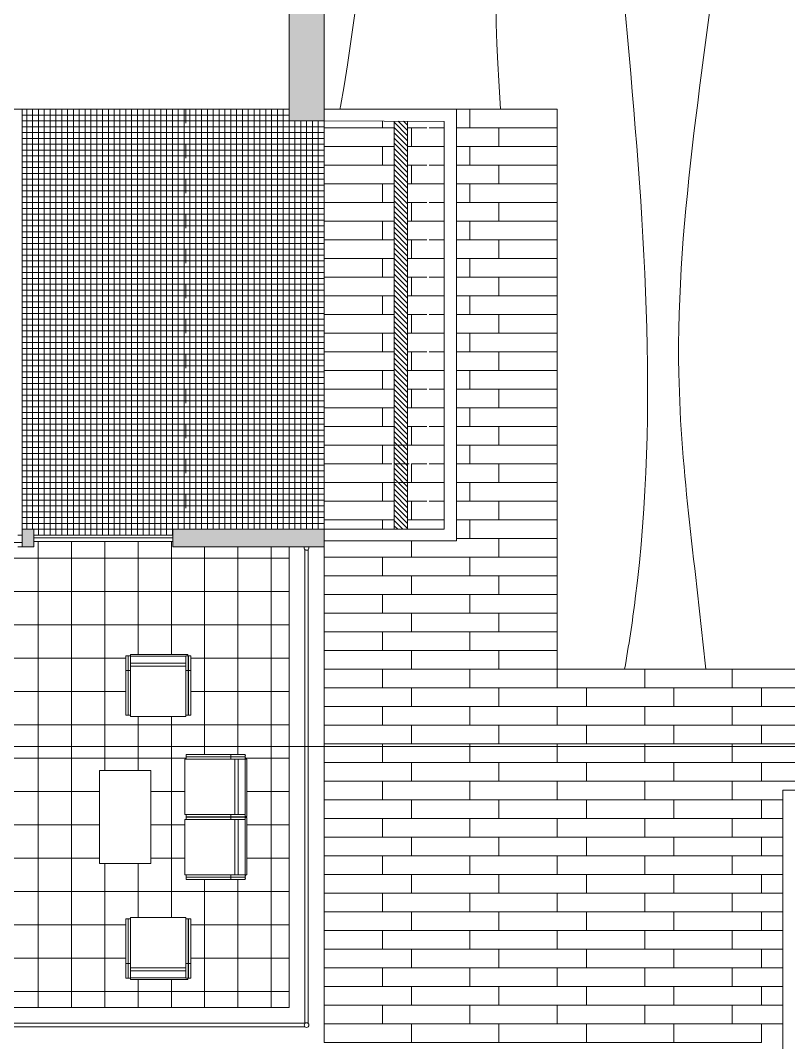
# Model space of a CAD drawing. Header units: millimetres. Extents: x 19901 to 56688, y 13732 to 29551.
# Drawn here: x 38502 to 39161, y 27425 to 28301 of the extents above; entities that cross this region are included whole.
import ezdxf

# ---------------------------------------------------------------- set-up
doc = ezdxf.new("R2010")
doc.units = ezdxf.units.MM
doc.linetypes.add('ACAD_ISO02W100', pattern=[15, 12, -3])
doc.linetypes.add('ACAD_ISO03W100', pattern=[30, 12, -18])
for name, color, linetype, lineweight in [('A-FURN', 9, 'Continuous', 13), ('curve di livello', 6, 'Continuous', 9), ('pavimentazione esterna', 51, 'Continuous', 15), ('SEZIONI_medie_small_section', 2, 'Continuous', 9), ('vetro', 140, 'Continuous', 15), ('Wall', 7, 'Continuous', 20)]:
    doc.layers.add(name, color=color, linetype=linetype, lineweight=lineweight)
pattern_1 = [(180, (55605.046, 493.5), (-2e-15, -28.575), []), (270, (55605.046, 493.5), (28.575, -4e-15), [])]

msp = doc.modelspace()

# ---------------------------------------------------------------- hatches: boundary and pattern name
at = {"layer": 'pavimentazione esterna'}
h = msp.add_hatch(dxfattribs=at)
h.set_pattern_fill('ANSI37', color=256, scale=9, angle=135)
h.set_pattern_definition(pattern_1)
h.paths.add_polyline_path([(38182.96, 27846.25), (38182.99, 27849.61), (38180.21, 27849.61), (38115.76, 27849.61), (38113.06, 27849.61), (38138.3, 27789.34), (38131.85, 27786.63), (38166.61, 27703.62), (38173.06, 27706.32), (38219.41, 27595.63), (38212.96, 27592.93), (38230.34, 27551.42), (38237.94, 27782.86), (38232.94, 27782.86), (38232.94, 27816.14), (38213.15, 27816.14, -0.704719), (38202.82, 27815.9, -1.202589), (38202.82, 27819.83, -0.704719), (38213.15, 27819.58), (38232.94, 27819.58), (38232.94, 27845.86)])
h.paths.add_polyline_path([(38427.36, 27853.11), (38427.36, 27849.61), (38431.13, 27849.61), (38431.13, 27777.24, 0.399072), (38499.83, 27849.61), (38499.83, 27853.11)])
h.paths.add_polyline_path([(38230.34, 27551.42), (38247.72, 27509.91), (38254.17, 27512.62), (38278.46, 27454.61), (38557.89, 27454.61), (38557.89, 27551.42)])
h.paths.add_polyline_path([(38237.19, 27760.01), (38230.34, 27551.42), (38557.89, 27551.42), (38557.89, 27749.47)])
h.paths.add_polyline_path([(38356.39, 27734.68, -1), (38356.39, 27574.68, -1)], flags=16)
h.paths.add_polyline_path([(38356.39, 27723.77, -1), (38356.39, 27585.58, -1)], flags=0)
h = msp.add_hatch(dxfattribs=at)
h.set_pattern_fill('ANSI37', color=256, scale=9, angle=135)
h.set_pattern_definition(pattern_1)
h.paths.add_polyline_path([(38513.6, 27854.11), (38513.6, 27849.61), (38503.6, 27849.61), (38499.83, 27849.61, -0.399072), (38431.13, 27777.24), (38427.37, 27777.24), (38426.6, 27753.79), (38557.89, 27749.47), (38732.48, 27849.61), (38632.88, 27849.61), (38632.88, 27854.11)])
h = msp.add_hatch(dxfattribs=at)
h.set_pattern_fill('ANSI37', color=256, scale=9, angle=135)
h.set_pattern_definition(pattern_1)
h.paths.add_polyline_path([(38557.89, 27551.42), (38557.89, 27454.61), (38732.48, 27454.61), (38732.48, 27551.42)])
h.paths.add_polyline_path([(38592.45, 27530.61), (38596.63, 27530.61), (38596.63, 27531.69), (38643.96, 27531.69), (38643.96, 27530.61), (38648.15, 27530.61), (38648.15, 27479.86), (38646.16, 27479.86), (38645.71, 27479.86), (38645.71, 27478.57), (38596.53, 27478.57), (38596.53, 27479.86), (38596.14, 27479.8), (38595.25, 27479.78), (38594.44, 27479.83), (38594.44, 27479.86), (38594.04, 27479.8), (38593.16, 27479.78), (38592.45, 27479.82)], flags=16)
h.paths.add_polyline_path([(38646.06, 27492.27), (38646.06, 27530.61), (38646.16, 27530.61), (38646.16, 27492.27)], flags=0)
h.paths.add_polyline_path([(38557.89, 27684.05), (38557.89, 27551.42), (38732.48, 27551.42), (38732.48, 27684.05)])
h.paths.add_polyline_path([(38570.03, 27578), (38570.03, 27657.85), (38614.02, 27657.85), (38614.02, 27578)], flags=16)
h.paths.add_polyline_path([(38643.07, 27568.45), (38643.07, 27615.78), (38644.15, 27615.78), (38644.15, 27620.07), (38643.07, 27620.07), (38643.07, 27667.4), (38644.15, 27667.4), (38644.15, 27671.59), (38694.93, 27671.59), (38694.98, 27670.88), (38694.96, 27669.99), (38694.9, 27669.6), (38694.9, 27669.49), (38694.93, 27669.49), (38694.98, 27668.78), (38694.96, 27667.9), (38694.9, 27667.5), (38696.19, 27667.5), (38696.19, 27618.33), (38694.9, 27618.33), (38694.9, 27617.98), (38694.9, 27617.63), (38696.19, 27617.63), (38696.19, 27568.45), (38694.93, 27568.45), (38694.98, 27567.64), (38694.96, 27566.75), (38694.9, 27566.36), (38694.9, 27566.25), (38694.93, 27566.25), (38694.98, 27565.54), (38694.96, 27564.66), (38694.9, 27564.26), (38644.15, 27564.26), (38644.15, 27568.45)], flags=16)
h.paths.add_polyline_path([(38682.49, 27566.36), (38682.49, 27568.35), (38686.1, 27568.35), (38686.1, 27615.88), (38682.49, 27615.88), (38682.49, 27617.87), (38644.15, 27617.87), (38644.15, 27617.98), (38682.49, 27617.98), (38682.49, 27615.88), (38694.75, 27615.88), (38694.75, 27568.35), (38694.9, 27568.35), (38694.9, 27566.36)], flags=0)
h.paths.add_polyline_path([(38557.89, 27749.47), (38557.89, 27684.05), (38732.48, 27684.05), (38732.48, 27849.61)])
h.paths.add_polyline_path([(38596.63, 27704.16), (38596.63, 27705.24), (38592.45, 27705.24), (38592.45, 27756.03), (38593.16, 27756.07), (38594.04, 27756.05), (38594.44, 27755.99), (38594.54, 27755.99), (38594.54, 27756.03), (38595.25, 27756.07), (38596.14, 27756.05), (38596.53, 27755.99), (38596.53, 27757.28), (38645.71, 27757.28), (38645.71, 27755.99), (38646.06, 27755.99), (38648.15, 27755.99), (38648.15, 27705.24), (38643.96, 27705.24), (38643.96, 27704.16)], flags=16)
h.paths.add_polyline_path([(38646.16, 27743.58), (38646.16, 27705.24), (38646.06, 27705.24), (38646.06, 27743.58)], flags=0)
at = {"layer": 'vetro'}
h = msp.add_hatch(dxfattribs=at)
h.set_pattern_fill('ANSI31', color=4, angle=90)
h.set_pattern_definition([(135, (55710.1433, 3468.081), (-2.24506403, -2.24506403), [])])
h.paths.add_polyline_path([(38834.07, 28214.3), (38822.56, 28214.35), (38822.56, 27864.6), (38834.07, 27864.6)])
at = {"layer": 'Wall'}
h = msp.add_hatch(color=9, dxfattribs=at)
h.dxf.hatch_style = 1
h.paths.add_polyline_path([(38732.48, 27849.61), (38762.48, 27849.61), (38762.48, 27856.61), (38762.48, 27864.61), (38632.88, 27864.61), (38632.88, 27849.61)])
h.paths.add_polyline_path([(38020.72, 28564.61), (38105.72, 28564.61), (38105.72, 28574.61), (37982.48, 28574.61), (37982.48, 28544.61), (38105.72, 28544.61), (38105.72, 28554.61), (38020.72, 28554.61)])
h = msp.add_hatch(color=9, dxfattribs=at)
h.dxf.hatch_style = 1
h.paths.add_polyline_path([(38762.48, 28313.08), (38732.48, 28313.08), (38732.48, 28214.61), (38762.48, 28214.61)])
h = msp.add_hatch(color=9, dxfattribs=at)
h.dxf.hatch_style = 1
h.paths.add_polyline_path([(38182.99, 27849.61), (38182.96, 27846.25), (38232.94, 27845.86), (38232.94, 27782.86), (38237.94, 27782.86), (38237.94, 27849.61)])
h.paths.add_polyline_path([(38413.6, 27864.61), (38413.6, 27849.61), (38423.6, 27849.61), (38423.6, 27864.61)])
h.paths.add_polyline_path([(38503.6, 27864.61), (38503.6, 27849.61), (38513.6, 27849.61), (38513.6, 27864.61)])

# ---------------------------------------------------------------- linework, layer by layer
at = {"layer": 'A-FURN'}
for p, q in [((38503.6, 28219.61), (38732.48, 28219.61)), ((38507.48, 28224.61), (38507.48, 27864.61)), ((38512.48, 28224.61), (38512.48, 27864.61)), ((38517.48, 28224.61), (38517.48, 27859.61)), ((38522.48, 28224.61), (38522.48, 27859.61)), ((38527.48, 28224.61), (38527.48, 27859.61)), ((38532.48, 28224.61), (38532.48, 27859.61)), ((38537.48, 28224.61), (38537.48, 27859.61)), ((38542.48, 28224.61), (38542.48, 27859.61)), ((38547.48, 28224.61), (38547.48, 27859.61)), ((38552.48, 28224.61), (38552.48, 27859.61)), ((38557.48, 28224.61), (38557.48, 27859.61)), ((38562.48, 28224.61), (38562.48, 27859.61)), ((38567.48, 28224.61), (38567.48, 27859.61)), ((38572.48, 28224.61), (38572.48, 27859.61)), ((38577.48, 28224.61), (38577.48, 27859.61)), ((38582.48, 28224.61), (38582.48, 27859.61)), ((38587.48, 28224.61), (38587.48, 27859.61)), ((38592.48, 28224.61), (38592.48, 27859.61)), ((38597.48, 28224.61), (38597.48, 27859.61)), ((38602.48, 28224.61), (38602.48, 27859.61)), ((38607.48, 28224.61), (38607.48, 27859.61)), ((38612.48, 28224.61), (38612.48, 27859.61)), ((38617.48, 28224.61), (38617.48, 27859.61)), ((38622.48, 28224.61), (38622.48, 27859.61)), ((38627.48, 28224.61), (38627.48, 27859.61)), ((38632.48, 28224.61), (38632.48, 27859.61)), ((38637.48, 28224.61), (38637.48, 27864.61)), ((38637.48, 28224.61), (38637.48, 27864.61)), ((38642.48, 27864.61), (38642.48, 28224.61)), ((38647.48, 27864.61), (38647.48, 28224.61)), ((38652.48, 27864.61), (38652.48, 28224.61)), ((38657.48, 27864.61), (38657.48, 28224.61)), ((38662.48, 27864.61), (38662.48, 28224.61)), ((38667.48, 27864.61), (38667.48, 28224.61)), ((38672.48, 27864.61), (38672.48, 28224.61)), ((38677.48, 27864.61), (38677.48, 28224.61)), ((38682.48, 27864.61), (38682.48, 28224.61)), ((38687.48, 27864.61), (38687.48, 28224.61)), ((38692.48, 27864.61), (38692.48, 28224.61)), ((38697.48, 27864.61), (38697.48, 28224.61)), ((38702.48, 27864.61), (38702.48, 28224.61)), ((38707.48, 27864.61), (38707.48, 28224.61)), ((38712.48, 27864.61), (38712.48, 28224.61)), ((38717.48, 27864.61), (38717.48, 28224.61)), ((38722.48, 27864.61), (38722.48, 28224.61)), ((38727.48, 27864.61), (38727.48, 28224.61)), ((38732.48, 27864.61), (38732.48, 28224.61)), ((38762.48, 27854.61), (38762.48, 28224.61)), ((38503.6, 28214.61), (38762.48, 28214.61)), ((38737.48, 27864.61), (38737.48, 28214.61)), ((38742.48, 27864.61), (38742.48, 28214.61)), ((38747.48, 27864.61), (38747.48, 28214.61)), ((38752.48, 27864.61), (38752.48, 28214.61)), ((38757.48, 27864.61), (38757.48, 28214.61)), ((38503.6, 28209.61), (38762.48, 28209.61)), ((38503.6, 28204.61), (38762.48, 28204.61)), ((38503.6, 28199.61), (38762.48, 28199.61)), ((38503.6, 28194.61), (38762.48, 28194.61)), ((38503.6, 28189.61), (38762.48, 28189.61)), ((38503.6, 28184.61), (38762.48, 28184.61)), ((38503.6, 28179.61), (38762.48, 28179.61)), ((38503.6, 28174.61), (38762.48, 28174.61)), ((38503.6, 28169.61), (38762.48, 28169.61)), ((38503.6, 28164.61), (38762.48, 28164.61)), ((38503.6, 28159.61), (38762.48, 28159.61)), ((38503.6, 28154.61), (38762.48, 28154.61)), ((38503.6, 28149.61), (38762.48, 28149.61)), ((38503.6, 28144.61), (38762.48, 28144.61)), ((38503.6, 28139.61), (38762.48, 28139.61)), ((38503.6, 28134.61), (38762.48, 28134.61)), ((38503.6, 28129.61), (38762.48, 28129.61)), ((38503.6, 28124.61), (38762.48, 28124.61)), ((38503.6, 28119.61), (38762.48, 28119.61)), ((38503.6, 28114.61), (38762.48, 28114.61)), ((38503.6, 28109.61), (38762.48, 28109.61)), ((38503.6, 28104.61), (38762.48, 28104.61)), ((38503.6, 28099.61), (38762.48, 28099.61)), ((38503.6, 28094.61), (38762.48, 28094.61)), ((38503.6, 28089.61), (38762.48, 28089.61)), ((38503.6, 28084.61), (38762.48, 28084.61)), ((38503.6, 28079.61), (38762.48, 28079.61)), ((38503.6, 28074.61), (38762.48, 28074.61)), ((38503.6, 28069.61), (38762.48, 28069.61)), ((38503.6, 28064.61), (38762.48, 28064.61)), ((38503.6, 28059.61), (38762.48, 28059.61)), ((38503.6, 28054.61), (38762.48, 28054.61)), ((38503.6, 28049.61), (38762.48, 28049.61)), ((38503.6, 28044.61), (38762.48, 28044.61)), ((38503.6, 28039.61), (38762.48, 28039.61)), ((38503.6, 28034.61), (38762.48, 28034.61)), ((38503.6, 28029.61), (38762.48, 28029.61)), ((38503.6, 28024.61), (38762.48, 28024.61)), ((38503.6, 28019.61), (38762.48, 28019.61)), ((38503.6, 28014.61), (38762.48, 28014.61)), ((38503.6, 28009.61), (38762.48, 28009.61)), ((38503.6, 28004.61), (38762.48, 28004.61)), ((38503.6, 27999.61), (38762.48, 27999.61)), ((38503.6, 27994.61), (38762.48, 27994.61)), ((38503.6, 27989.61), (38762.48, 27989.61)), ((38503.6, 27984.61), (38762.48, 27984.61)), ((38503.6, 27979.61), (38762.48, 27979.61)), ((38503.6, 27974.61), (38762.48, 27974.61)), ((38503.6, 27969.61), (38762.48, 27969.61)), ((38503.6, 27964.61), (38762.48, 27964.61)), ((38503.6, 27959.61), (38762.48, 27959.61)), ((38503.6, 27954.61), (38762.48, 27954.61)), ((38503.6, 27949.61), (38762.48, 27949.61)), ((38503.6, 27944.61), (38762.48, 27944.61)), ((38503.6, 27939.61), (38762.48, 27939.61)), ((38503.6, 27934.61), (38762.48, 27934.61)), ((38503.6, 27929.61), (38762.48, 27929.61)), ((38503.6, 27924.61), (38762.48, 27924.61)), ((38503.6, 27919.61), (38762.48, 27919.61)), ((38503.6, 27914.61), (38762.48, 27914.61)), ((38503.6, 27909.61), (38762.48, 27909.61)), ((38503.6, 27904.61), (38762.48, 27904.61)), ((38503.6, 27899.61), (38762.48, 27899.61)), ((38503.6, 27894.61), (38762.48, 27894.61)), ((38503.6, 27889.61), (38762.48, 27889.61)), ((38503.6, 27884.61), (38762.48, 27884.61)), ((38503.6, 27879.61), (38762.48, 27879.61)), ((38503.6, 27874.61), (38762.48, 27874.61)), ((38503.6, 27869.61), (38762.48, 27869.61)), ((38503.6, 27864.61), (38762.48, 27864.61)), ((38513.6, 27859.61), (38632.88, 27859.61))]:
    msp.add_line(p, q, dxfattribs=at)
at = {"layer": 'A-FURN', "lineweight": 20}
for p, q in [((38593.16, 27756.07), (38592.45, 27756.03)), ((38592.45, 27705.24), (38592.45, 27756.03)), ((38592.45, 27755.99), (38594.44, 27755.99)), ((38594.04, 27756.05), (38593.16, 27756.07)), ((38594.44, 27755.99), (38594.04, 27756.05)), ((38594.44, 27705.24), (38594.44, 27755.99)), ((38595.25, 27756.07), (38594.54, 27756.03)), ((38594.54, 27705.24), (38594.54, 27756.03)), ((38594.54, 27755.99), (38596.53, 27755.99)), ((38596.14, 27756.05), (38595.25, 27756.07)), ((38596.53, 27755.99), (38596.14, 27756.05)), ((38596.53, 27705.24), (38596.53, 27757.28)), ((38596.53, 27757.28), (38645.71, 27757.28)), ((38596.63, 27704.16), (38596.63, 27755.84)), ((38596.63, 27755.84), (38643.96, 27755.84)), ((38643.96, 27755.84), (38643.96, 27704.16)), ((38644.07, 27755.99), (38646.06, 27755.99)), ((38644.07, 27705.24), (38644.07, 27755.99)), ((38645.71, 27757.28), (38645.71, 27755.99)), ((38646.06, 27705.24), (38646.06, 27755.99)), ((38646.16, 27755.99), (38648.15, 27755.99)), ((38646.16, 27705.24), (38646.16, 27755.99)), ((38648.15, 27705.24), (38648.15, 27755.99)), ((38643.96, 27749.77), (38596.53, 27749.77)), ((38596.53, 27747.19), (38643.96, 27747.19)), ((38643.96, 27747.19), (38596.53, 27747.19)), ((38596.63, 27743.58), (38592.45, 27743.58)), ((38648.25, 27743.58), (38643.96, 27743.58)), ((38648.15, 27705.24), (38648.15, 27717.04)), ((38596.53, 27705.24), (38592.45, 27705.24)), ((38643.96, 27704.16), (38596.63, 27704.16)), ((38648.15, 27705.24), (38644.07, 27705.24)), ((38643.07, 27667.4), (38694.75, 27667.4)), ((38643.07, 27620.07), (38643.07, 27667.4)), ((38644.15, 27671.59), (38694.93, 27671.59)), ((38644.15, 27667.5), (38644.15, 27671.59)), ((38644.15, 27669.6), (38694.9, 27669.6)), ((38644.15, 27669.49), (38694.93, 27669.49)), ((38644.15, 27667.5), (38696.19, 27667.5)), ((38682.49, 27667.4), (38682.49, 27671.59)), ((38686.1, 27667.5), (38686.1, 27620.07)), ((38686.1, 27620.07), (38686.1, 27667.5)), ((38688.68, 27620.07), (38688.68, 27667.5)), ((38694.75, 27667.4), (38694.75, 27620.07)), ((38694.9, 27671.59), (38694.9, 27669.6)), ((38694.9, 27669.6), (38694.96, 27669.99)), ((38694.9, 27669.49), (38694.9, 27667.5)), ((38694.9, 27667.5), (38694.96, 27667.9)), ((38694.98, 27670.88), (38694.93, 27671.59)), ((38694.98, 27668.78), (38694.93, 27669.49)), ((38694.96, 27669.99), (38694.98, 27670.88)), ((38694.96, 27667.9), (38694.98, 27668.78)), ((38696.19, 27667.5), (38696.19, 27618.33)), ((38694.75, 27620.07), (38643.07, 27620.07)), ((38643.07, 27615.78), (38643.07, 27568.45)), ((38694.75, 27615.78), (38643.07, 27615.78)), ((38644.15, 27619.97), (38694.9, 27619.97)), ((38644.15, 27615.88), (38644.15, 27619.97)), ((38644.15, 27617.98), (38694.9, 27617.98)), ((38644.15, 27617.87), (38694.9, 27617.87)), ((38644.15, 27615.88), (38655.95, 27615.88)), ((38644.15, 27615.88), (38694.9, 27615.88)), ((38682.49, 27615.78), (38682.49, 27620.07)), ((38686.1, 27615.88), (38686.1, 27568.45)), ((38686.1, 27568.35), (38686.1, 27615.78)), ((38688.68, 27568.35), (38688.68, 27615.78)), ((38694.75, 27615.88), (38694.75, 27568.45)), ((38694.9, 27619.97), (38694.9, 27617.98)), ((38696.19, 27618.33), (38694.9, 27618.33)), ((38694.9, 27617.87), (38694.9, 27615.88)), ((38696.19, 27617.63), (38694.9, 27617.63)), ((38696.19, 27617.63), (38696.19, 27568.45)), ((38643.07, 27568.45), (38696.19, 27568.45)), ((38644.15, 27568.35), (38694.93, 27568.35)), ((38644.15, 27564.26), (38644.15, 27568.35)), ((38644.15, 27566.36), (38694.9, 27566.36)), ((38644.15, 27566.25), (38694.93, 27566.25)), ((38644.15, 27564.26), (38694.9, 27564.26)), ((38682.49, 27564.26), (38682.49, 27568.45)), ((38687.4, 27566.25), (38687.4, 27566.36)), ((38694.9, 27568.35), (38694.9, 27566.36)), ((38694.9, 27566.36), (38694.96, 27566.75)), ((38694.9, 27566.25), (38694.9, 27564.26)), ((38694.9, 27564.26), (38694.96, 27564.66)), ((38694.98, 27567.64), (38694.93, 27568.35)), ((38694.98, 27565.54), (38694.93, 27566.25)), ((38694.96, 27566.75), (38694.98, 27567.64)), ((38694.96, 27564.66), (38694.98, 27565.54)), ((38592.45, 27530.61), (38592.45, 27479.82)), ((38596.53, 27530.61), (38592.45, 27530.61)), ((38594.44, 27530.61), (38594.44, 27479.86)), ((38594.54, 27530.61), (38594.54, 27479.82)), ((38596.53, 27530.61), (38596.53, 27478.57)), ((38596.63, 27531.69), (38596.63, 27480.01)), ((38643.96, 27531.69), (38596.63, 27531.69)), ((38643.96, 27480.01), (38643.96, 27531.69)), ((38644.07, 27530.61), (38644.07, 27479.86)), ((38648.15, 27530.61), (38644.07, 27530.61)), ((38646.06, 27530.61), (38646.06, 27479.86)), ((38646.16, 27530.61), (38646.16, 27479.86)), ((38648.15, 27530.61), (38648.15, 27518.81)), ((38648.15, 27530.61), (38648.15, 27479.86)), ((38596.63, 27492.27), (38592.45, 27492.27)), ((38648.25, 27492.27), (38643.96, 27492.27)), ((38596.53, 27488.66), (38643.96, 27488.66)), ((38643.96, 27488.66), (38596.53, 27488.66)), ((38643.96, 27486.08), (38596.53, 27486.08)), ((38592.45, 27479.86), (38594.44, 27479.86)), ((38593.16, 27479.78), (38592.45, 27479.82)), ((38594.04, 27479.8), (38593.16, 27479.78)), ((38594.44, 27479.86), (38594.04, 27479.8)), ((38594.54, 27479.86), (38596.53, 27479.86)), ((38595.25, 27479.78), (38594.54, 27479.82)), ((38596.14, 27479.8), (38595.25, 27479.78)), ((38596.53, 27479.86), (38596.14, 27479.8)), ((38596.53, 27478.57), (38645.71, 27478.57)), ((38596.63, 27480.01), (38643.96, 27480.01)), ((38644.07, 27479.86), (38646.06, 27479.86)), ((38645.71, 27478.57), (38645.71, 27479.86)), ((38646.16, 27479.86), (38648.15, 27479.86))]:
    msp.add_line(p, q, dxfattribs=at)
msp.add_lwpolyline([(38614.02, 27657.85), (38614.02, 27578), (38570.03, 27578), (38570.03, 27657.85)], close=True, dxfattribs=at)
at = {"layer": 'curve di livello'}
for points, knots in [([(38776.18, 28224.61), (38776.32, 28225.38), (38809.84, 28416.78), (38816.48, 28613.88), (38776.59, 28801.06)], [1440.619799, 1440.619799, 1440.619799, 1440.619799, 1442.919983, 2017.077223, 2017.077223, 2017.077223, 2017.077223]), ([(38913.7, 28224.61), (38912.85, 28237.65), (38901.6, 28432.18), (38921.34, 28625.71), (38961.62, 28801.02), (38961.62, 28801.02), (38961.62, 28801.02), (38961.62, 28801.02), (38961.63, 28801.04), (38961.63, 28801.05), (38961.63, 28801.06)], [1437.518464, 1437.518464, 1437.518464, 1437.518464, 1476.268274, 2015.917714, 2015.917714, 2015.917714, 2015.918177, 2015.918177, 2015.918177, 2015.958032, 2015.958032, 2015.958032, 2015.958032]), ([(39020.26, 27744.61), (39023.74, 27764.78), (39076.94, 28112.3), (38973.9, 28470.53), (39005.99, 28800.99), (39005.99, 28800.99), (39005.99, 28800.99), (39005.99, 28800.99), (39006, 28801.01), (39006, 28801.04), (39006, 28801.06)], [952.435008, 952.435008, 952.435008, 952.435008, 1013.900228, 2009.947904, 2009.947904, 2009.947904, 2009.948687, 2009.948687, 2009.948687, 2010.018952, 2010.018952, 2010.018952, 2010.018952]), ([(39089.76, 27744.61), (39081.79, 27828.14), (39025.61, 28181.39), (39175.25, 28556.34), (39066.7, 28800.98), (39066.69, 28800.98), (39066.69, 28800.98), (39066.69, 28800.98), (39066.68, 28801.01), (39066.67, 28801.04), (39066.66, 28801.06)], [948.136507, 948.136507, 948.136507, 948.136507, 1199.951019, 2002.883229, 2002.883229, 2002.883229, 2002.885334, 2002.885334, 2002.885334, 2002.970377, 2002.970377, 2002.970377, 2002.970377])]:
    msp.add_open_spline(points, degree=3, knots=knots, dxfattribs=at)
at = {"layer": 'pavimentazione esterna'}
for p, q in [((38876.15, 28224.63), (38962.48, 28224.61)), ((38887.48, 28224.61), (38887.48, 28208.61)), ((38887.48, 28208.61), (38887.48, 28224.61)), ((38962.48, 28224.61), (38962.48, 28208.61)), ((38762.48, 28208.61), (38762.48, 28214.61)), ((38762.48, 28192.61), (38762.48, 28208.61)), ((38876.15, 28208.61), (38912.48, 28208.61)), ((38887.48, 28208.61), (38876.15, 28208.61)), ((38962.48, 28208.61), (38887.48, 28208.61)), ((38912.48, 28208.61), (38912.48, 28192.61)), ((38962.48, 28192.61), (38962.48, 28208.61)), ((38762.48, 28176.61), (38762.48, 28192.61)), ((38912.48, 28192.61), (38876.14, 28192.61)), ((38876.14, 28192.61), (38887.48, 28192.61)), ((38887.48, 28192.61), (38887.48, 28176.61)), ((38887.48, 28176.61), (38887.48, 28192.61)), ((38887.48, 28192.61), (38962.48, 28192.61)), ((38962.48, 28192.61), (38962.48, 28176.61)), ((38762.48, 28160.61), (38762.48, 28176.61)), ((38876.14, 28176.61), (38912.48, 28176.61)), ((38887.48, 28176.61), (38876.14, 28176.61)), ((38962.48, 28176.61), (38887.48, 28176.61)), ((38912.48, 28176.61), (38912.48, 28160.61)), ((38962.48, 28160.61), (38962.48, 28176.61)), ((38762.48, 28144.61), (38762.48, 28160.61)), ((38912.48, 28160.61), (38876.14, 28160.61)), ((38876.14, 28160.61), (38887.48, 28160.61)), ((38887.48, 28160.61), (38887.48, 28144.61)), ((38887.48, 28144.61), (38887.48, 28160.61)), ((38887.48, 28160.61), (38962.48, 28160.61)), ((38962.48, 28160.61), (38962.48, 28144.61)), ((38762.48, 28128.61), (38762.48, 28144.61)), ((38876.14, 28144.61), (38912.48, 28144.61)), ((38887.48, 28144.61), (38876.14, 28144.61)), ((38962.48, 28144.61), (38887.48, 28144.61)), ((38912.48, 28144.61), (38912.48, 28128.61)), ((38962.48, 28128.61), (38962.48, 28144.61)), ((38762.48, 28112.61), (38762.48, 28128.61)), ((38912.48, 28128.61), (38876.13, 28128.61)), ((38876.13, 28128.61), (38887.48, 28128.61)), ((38887.48, 28128.61), (38887.48, 28112.61)), ((38887.48, 28112.61), (38887.48, 28128.61)), ((38887.48, 28128.61), (38962.48, 28128.61)), ((38962.48, 28128.61), (38962.48, 28112.61)), ((38762.48, 28096.61), (38762.48, 28112.61)), ((38876.13, 28112.61), (38912.48, 28112.61)), ((38887.48, 28112.61), (38876.13, 28112.61)), ((38962.48, 28112.61), (38887.48, 28112.61)), ((38912.48, 28112.61), (38912.48, 28096.61)), ((38962.48, 28096.61), (38962.48, 28112.61)), ((38762.48, 28080.61), (38762.48, 28096.61)), ((38912.48, 28096.61), (38876.13, 28096.61)), ((38876.13, 28096.61), (38887.48, 28096.61)), ((38887.48, 28096.61), (38887.48, 28080.61)), ((38887.48, 28080.61), (38887.48, 28096.61)), ((38887.48, 28096.61), (38962.48, 28096.61)), ((38962.48, 28096.61), (38962.48, 28080.61)), ((38762.48, 28064.61), (38762.48, 28080.61)), ((38876.12, 28080.61), (38912.48, 28080.61)), ((38887.48, 28080.61), (38876.12, 28080.61)), ((38962.48, 28080.61), (38887.48, 28080.61)), ((38912.48, 28080.61), (38912.48, 28064.61)), ((38962.48, 28064.61), (38962.48, 28080.61)), ((38762.48, 28048.61), (38762.48, 28064.61)), ((38912.48, 28064.61), (38876.12, 28064.61)), ((38876.12, 28064.61), (38887.48, 28064.61)), ((38887.48, 28048.61), (38887.48, 28064.61)), ((38887.48, 28064.61), (38962.48, 28064.61)), ((38887.48, 28064.61), (38887.48, 28048.61)), ((38962.48, 28064.61), (38962.48, 28048.61)), ((38762.48, 28032.61), (38762.48, 28048.61)), ((38876.12, 28048.61), (38912.48, 28048.61)), ((38887.48, 28048.61), (38876.12, 28048.61)), ((38962.48, 28048.61), (38887.48, 28048.61)), ((38912.48, 28048.61), (38912.48, 28032.61)), ((38962.48, 28032.61), (38962.48, 28048.61)), ((38762.48, 28016.61), (38762.48, 28032.61)), ((38912.48, 28032.61), (38876.11, 28032.61)), ((38876.11, 28032.61), (38887.48, 28032.61)), ((38887.48, 28016.61), (38887.48, 28032.61)), ((38887.48, 28032.61), (38962.48, 28032.61)), ((38887.48, 28032.61), (38887.48, 28016.61)), ((38962.48, 28032.61), (38962.48, 28016.61)), ((38762.48, 28000.61), (38762.48, 28016.61)), ((38876.11, 28016.61), (38912.48, 28016.61)), ((38887.48, 28016.61), (38876.11, 28016.61)), ((38962.48, 28016.61), (38887.48, 28016.61)), ((38912.48, 28016.61), (38912.48, 28000.61)), ((38962.48, 28000.61), (38962.48, 28016.61)), ((38762.48, 27984.61), (38762.48, 28000.61)), ((38912.48, 28000.61), (38876.11, 28000.61)), ((38876.11, 28000.61), (38887.48, 28000.61)), ((38887.48, 28000.61), (38887.48, 27984.61)), ((38887.48, 27984.61), (38887.48, 28000.61)), ((38887.48, 28000.61), (38962.48, 28000.61)), ((38962.48, 28000.61), (38962.48, 27984.61)), ((38762.48, 27968.61), (38762.48, 27984.61)), ((38876.1, 27984.61), (38912.48, 27984.61)), ((38887.48, 27984.61), (38876.1, 27984.61)), ((38962.48, 27984.61), (38887.48, 27984.61)), ((38912.48, 27984.61), (38912.48, 27968.61)), ((38962.48, 27968.61), (38962.48, 27984.61)), ((38762.48, 27952.61), (38762.48, 27968.61)), ((38912.48, 27968.61), (38876.1, 27968.61)), ((38876.1, 27968.61), (38887.48, 27968.61)), ((38887.48, 27968.61), (38887.48, 27952.61)), ((38887.48, 27952.61), (38887.48, 27968.61)), ((38887.48, 27968.61), (38962.48, 27968.61)), ((38962.48, 27968.61), (38962.48, 27952.61)), ((38762.48, 27936.61), (38762.48, 27952.61)), ((38876.1, 27952.61), (38912.48, 27952.61)), ((38887.48, 27952.61), (38876.1, 27952.61)), ((38962.48, 27952.61), (38887.48, 27952.61)), ((38912.48, 27952.61), (38912.48, 27936.61)), ((38962.48, 27936.61), (38962.48, 27952.61)), ((38762.48, 27920.61), (38762.48, 27936.61)), ((38912.48, 27936.61), (38876.09, 27936.61)), ((38876.09, 27936.61), (38887.48, 27936.61)), ((38887.48, 27936.61), (38887.48, 27920.61)), ((38887.48, 27920.61), (38887.48, 27936.61)), ((38887.48, 27936.61), (38962.48, 27936.61)), ((38962.48, 27936.61), (38962.48, 27920.61)), ((38762.48, 27904.61), (38762.48, 27920.61)), ((38876.09, 27920.61), (38912.48, 27920.61)), ((38887.48, 27920.61), (38876.09, 27920.61)), ((38962.48, 27920.61), (38887.48, 27920.61)), ((38912.48, 27920.61), (38912.48, 27904.61)), ((38962.48, 27904.61), (38962.48, 27920.61)), ((38762.48, 27888.61), (38762.48, 27904.61)), ((38912.48, 27904.61), (38876.09, 27904.61)), ((38876.09, 27904.61), (38887.48, 27904.61)), ((38887.48, 27904.61), (38962.48, 27904.61)), ((38887.48, 27904.61), (38887.48, 27888.61)), ((38887.48, 27888.61), (38887.48, 27904.61)), ((38962.48, 27904.61), (38962.48, 27888.61)), ((38762.48, 27872.61), (38762.48, 27888.61)), ((38876.08, 27888.61), (38912.48, 27888.61)), ((38887.48, 27888.61), (38876.08, 27888.61)), ((38962.48, 27888.61), (38887.48, 27888.61)), ((38912.48, 27888.61), (38912.48, 27872.61)), ((38962.48, 27872.61), (38962.48, 27888.61)), ((38762.48, 27856.61), (38762.48, 27872.61)), ((38912.48, 27872.61), (38876.08, 27872.61)), ((38876.08, 27872.61), (38887.48, 27872.61)), ((38887.48, 27872.61), (38887.48, 27856.61)), ((38887.48, 27856.61), (38887.48, 27872.61)), ((38887.48, 27872.61), (38962.48, 27872.61)), ((38962.48, 27872.61), (38962.48, 27856.61)), ((38762.48, 27840.61), (38762.48, 27856.61)), ((38837.48, 27854.6), (38837.48, 27840.61)), ((38837.48, 27840.61), (38837.48, 27854.6)), ((38876.08, 27856.61), (38912.48, 27856.61)), ((38887.48, 27856.61), (38876.08, 27856.61)), ((38962.48, 27856.61), (38887.48, 27856.61)), ((38912.48, 27856.61), (38912.48, 27840.61)), ((38962.48, 27840.61), (38962.48, 27856.61)), ((38837.48, 27840.61), (38762.48, 27840.61)), ((38762.48, 27824.61), (38762.48, 27840.61)), ((38812.48, 27824.61), (38812.48, 27840.61)), ((38812.48, 27840.61), (38887.48, 27840.61)), ((38912.48, 27840.61), (38837.48, 27840.61)), ((38887.48, 27840.61), (38887.48, 27824.61)), ((38887.48, 27824.61), (38887.48, 27840.61)), ((38887.48, 27840.61), (38962.48, 27840.61)), ((38962.48, 27840.61), (38962.48, 27824.61)), ((38762.48, 27808.61), (38762.48, 27824.61)), ((38762.48, 27824.61), (38837.48, 27824.61)), ((38887.48, 27824.61), (38812.48, 27824.61)), ((38837.48, 27824.61), (38837.48, 27808.61)), ((38837.48, 27808.61), (38837.48, 27824.61)), ((38837.48, 27824.61), (38912.48, 27824.61)), ((38962.48, 27824.61), (38887.48, 27824.61)), ((38912.48, 27824.61), (38912.48, 27808.61)), ((38962.48, 27808.61), (38962.48, 27824.61)), ((38837.48, 27808.61), (38762.48, 27808.61)), ((38762.48, 27792.61), (38762.48, 27808.61)), ((38812.48, 27792.61), (38812.48, 27808.61)), ((38812.48, 27808.61), (38887.48, 27808.61)), ((38912.48, 27808.61), (38837.48, 27808.61)), ((38887.48, 27808.61), (38887.48, 27792.61)), ((38762.48, 27776.61), (38762.48, 27792.61)), ((38762.48, 27792.61), (38837.48, 27792.61)), ((38887.48, 27792.61), (38812.48, 27792.61)), ((38837.48, 27792.61), (38837.48, 27776.61)), ((38837.48, 27776.61), (38837.48, 27792.61)), ((38837.48, 27792.61), (38912.48, 27792.61)), ((38912.48, 27792.61), (38912.48, 27776.61)), ((38962.48, 27776.61), (38962.48, 27792.61)), ((38837.48, 27776.61), (38762.48, 27776.61)), ((38762.48, 27760.61), (38762.48, 27776.61)), ((38912.48, 27776.61), (38837.48, 27776.61)), ((38962.48, 27744.61), (38962.48, 27760.61)), ((38762.48, 27728.61), (38762.48, 27744.61)), ((38762.48, 27696.61), (38762.48, 27712.61)), ((38762.48, 27664.61), (38762.48, 27680.61)), ((38762.48, 27632.61), (38762.48, 27648.61)), ((38762.48, 27600.61), (38762.48, 27616.61)), ((38762.48, 27568.61), (38762.48, 27584.61)), ((38762.48, 27536.61), (38762.48, 27552.61)), ((38762.48, 27504.61), (38762.48, 27520.61)), ((38762.48, 27472.61), (38762.48, 27488.61)), ((38762.48, 27440.61), (38762.48, 27456.61))]:
    msp.add_line(p, q, dxfattribs=at)
at = {"layer": 'pavimentazione esterna', "linetype": 'ACAD_ISO02W100'}
for p, q in [((38812.48, 28208.61), (38812.48, 28214.39)), ((38812.48, 28214.39), (38812.48, 28208.61)), ((38762.48, 28208.61), (38822.56, 28208.61)), ((38812.48, 28208.61), (38762.48, 28208.61)), ((38822.56, 28208.61), (38812.48, 28208.61)), ((38834.07, 28208.61), (38837.48, 28208.61)), ((38865.58, 28208.61), (38834.07, 28208.61)), ((38837.48, 28208.61), (38837.48, 28192.61)), ((38837.48, 28192.61), (38837.48, 28208.61)), ((38837.48, 28208.61), (38865.58, 28208.61)), ((38822.56, 28192.61), (38762.48, 28192.61)), ((38762.48, 28192.61), (38812.48, 28192.61)), ((38812.48, 28176.61), (38812.48, 28192.61)), ((38812.48, 28192.61), (38822.56, 28192.61)), ((38812.48, 28192.61), (38812.48, 28176.61)), ((38837.48, 28192.61), (38834.07, 28192.61)), ((38834.07, 28192.61), (38865.58, 28192.61)), ((38865.58, 28192.61), (38837.48, 28192.61)), ((38762.48, 28176.61), (38822.56, 28176.61)), ((38812.48, 28176.61), (38762.48, 28176.61)), ((38822.56, 28176.61), (38812.48, 28176.61)), ((38834.07, 28176.61), (38837.48, 28176.61)), ((38865.58, 28176.61), (38834.07, 28176.61)), ((38837.48, 28176.61), (38837.48, 28160.61)), ((38837.48, 28176.61), (38865.58, 28176.61)), ((38837.48, 28160.61), (38837.48, 28176.61)), ((38822.56, 28160.61), (38762.48, 28160.61)), ((38762.48, 28160.61), (38812.48, 28160.61)), ((38812.48, 28144.61), (38812.48, 28160.61)), ((38812.48, 28160.61), (38822.56, 28160.61)), ((38812.48, 28160.61), (38812.48, 28144.61)), ((38837.48, 28160.61), (38834.07, 28160.61)), ((38834.07, 28160.61), (38865.58, 28160.61)), ((38865.58, 28160.61), (38837.48, 28160.61)), ((38762.48, 28144.61), (38822.56, 28144.61)), ((38812.48, 28144.61), (38762.48, 28144.61)), ((38822.56, 28144.61), (38812.48, 28144.61)), ((38834.07, 28144.61), (38837.48, 28144.61)), ((38865.58, 28144.61), (38834.07, 28144.61)), ((38837.48, 28144.61), (38837.48, 28128.61)), ((38837.48, 28128.61), (38837.48, 28144.61)), ((38837.48, 28144.61), (38865.58, 28144.61)), ((38822.56, 28128.61), (38762.48, 28128.61)), ((38762.48, 28128.61), (38812.48, 28128.61)), ((38812.48, 28112.61), (38812.48, 28128.61)), ((38812.48, 28128.61), (38822.56, 28128.61)), ((38812.48, 28128.61), (38812.48, 28112.61)), ((38837.48, 28128.61), (38834.07, 28128.61)), ((38834.07, 28128.61), (38865.58, 28128.61)), ((38865.58, 28128.61), (38837.48, 28128.61)), ((38762.48, 28112.61), (38822.56, 28112.61)), ((38812.48, 28112.61), (38762.48, 28112.61)), ((38822.56, 28112.61), (38812.48, 28112.61)), ((38834.07, 28112.61), (38837.48, 28112.61)), ((38865.58, 28112.61), (38834.07, 28112.61)), ((38837.48, 28112.61), (38837.48, 28096.61)), ((38837.48, 28096.61), (38837.48, 28112.61)), ((38837.48, 28112.61), (38865.58, 28112.61)), ((38822.56, 28096.61), (38762.48, 28096.61)), ((38762.48, 28096.61), (38812.48, 28096.61)), ((38812.48, 28080.61), (38812.48, 28096.61)), ((38812.48, 28096.61), (38822.56, 28096.61)), ((38812.48, 28096.61), (38812.48, 28080.61)), ((38837.48, 28096.61), (38834.07, 28096.61)), ((38834.07, 28096.61), (38865.58, 28096.61)), ((38865.58, 28096.61), (38837.48, 28096.61)), ((38762.48, 28080.61), (38822.56, 28080.61)), ((38812.48, 28080.61), (38762.48, 28080.61)), ((38822.56, 28080.61), (38812.48, 28080.61)), ((38834.07, 28080.61), (38837.48, 28080.61)), ((38865.58, 28080.61), (38834.07, 28080.61)), ((38837.48, 28080.61), (38837.48, 28064.61)), ((38837.48, 28064.61), (38837.48, 28080.61)), ((38837.48, 28080.61), (38865.58, 28080.61)), ((38822.56, 28064.61), (38762.48, 28064.61)), ((38762.48, 28064.61), (38812.48, 28064.61)), ((38812.48, 28064.61), (38822.56, 28064.61)), ((38812.48, 28064.61), (38812.48, 28048.61)), ((38812.48, 28048.61), (38812.48, 28064.61)), ((38837.48, 28064.61), (38834.07, 28064.61)), ((38834.07, 28064.61), (38865.58, 28064.61)), ((38865.58, 28064.61), (38837.48, 28064.61)), ((38762.48, 28048.61), (38822.56, 28048.61)), ((38812.48, 28048.61), (38762.48, 28048.61)), ((38822.56, 28048.61), (38812.48, 28048.61)), ((38834.07, 28048.61), (38837.48, 28048.61)), ((38865.58, 28048.61), (38834.07, 28048.61)), ((38837.48, 28048.61), (38837.48, 28032.61)), ((38837.48, 28032.61), (38837.48, 28048.61)), ((38837.48, 28048.61), (38865.58, 28048.61)), ((38822.56, 28032.61), (38762.48, 28032.61)), ((38762.48, 28032.61), (38812.48, 28032.61)), ((38812.48, 28016.61), (38812.48, 28032.61)), ((38812.48, 28032.61), (38822.56, 28032.61)), ((38812.48, 28032.61), (38812.48, 28016.61)), ((38837.48, 28032.61), (38834.07, 28032.61)), ((38834.07, 28032.61), (38865.58, 28032.61)), ((38865.58, 28032.61), (38837.48, 28032.61)), ((38762.48, 28016.61), (38822.56, 28016.61)), ((38812.48, 28016.61), (38762.48, 28016.61)), ((38822.56, 28016.61), (38812.48, 28016.61)), ((38834.07, 28016.61), (38837.48, 28016.61)), ((38865.58, 28016.61), (38834.07, 28016.61)), ((38837.48, 28016.61), (38837.48, 28000.61)), ((38837.48, 28000.61), (38837.48, 28016.61)), ((38837.48, 28016.61), (38865.58, 28016.61)), ((38822.56, 28000.61), (38762.48, 28000.61)), ((38762.48, 28000.61), (38812.48, 28000.61)), ((38812.48, 28000.61), (38822.56, 28000.61)), ((38812.48, 28000.61), (38812.48, 27984.61)), ((38812.48, 27984.61), (38812.48, 28000.61)), ((38837.48, 28000.61), (38834.07, 28000.61)), ((38834.07, 28000.61), (38865.58, 28000.61)), ((38865.58, 28000.61), (38837.48, 28000.61)), ((38762.48, 27984.61), (38822.56, 27984.61)), ((38812.48, 27984.61), (38762.48, 27984.61)), ((38822.56, 27984.61), (38812.48, 27984.61)), ((38834.07, 27984.61), (38837.48, 27984.61)), ((38865.58, 27984.61), (38834.07, 27984.61)), ((38837.48, 27984.61), (38837.48, 27968.61)), ((38837.48, 27968.61), (38837.48, 27984.61)), ((38837.48, 27984.61), (38865.58, 27984.61)), ((38822.56, 27968.61), (38762.48, 27968.61)), ((38762.48, 27968.61), (38812.48, 27968.61)), ((38812.48, 27968.61), (38822.56, 27968.61)), ((38812.48, 27968.61), (38812.48, 27952.61)), ((38812.48, 27952.61), (38812.48, 27968.61)), ((38837.48, 27968.61), (38834.07, 27968.61)), ((38834.07, 27968.61), (38865.58, 27968.61)), ((38865.58, 27968.61), (38837.48, 27968.61)), ((38762.48, 27952.61), (38822.56, 27952.61)), ((38812.48, 27952.61), (38762.48, 27952.61)), ((38822.56, 27952.61), (38812.48, 27952.61)), ((38834.07, 27952.61), (38837.48, 27952.61)), ((38865.58, 27952.61), (38834.07, 27952.61)), ((38837.48, 27952.61), (38837.48, 27936.61)), ((38837.48, 27936.61), (38837.48, 27952.61)), ((38837.48, 27952.61), (38865.58, 27952.61)), ((38837.48, 27936.61), (38762.48, 27936.61)), ((38762.48, 27936.61), (38812.48, 27936.61)), ((38812.48, 27920.61), (38812.48, 27936.61)), ((38812.48, 27936.61), (38865.58, 27936.61)), ((38812.48, 27936.61), (38812.48, 27920.61)), ((38865.58, 27936.61), (38837.48, 27936.61)), ((38762.48, 27920.61), (38837.48, 27920.61)), ((38812.48, 27920.61), (38762.48, 27920.61)), ((38865.58, 27920.61), (38812.48, 27920.61)), ((38837.48, 27920.61), (38837.48, 27904.61)), ((38837.48, 27904.61), (38837.48, 27920.61)), ((38837.48, 27920.61), (38865.58, 27920.61)), ((38837.48, 27904.61), (38762.48, 27904.61)), ((38762.48, 27904.61), (38812.48, 27904.61)), ((38812.48, 27888.61), (38812.48, 27904.61)), ((38812.48, 27904.61), (38865.58, 27904.61)), ((38812.48, 27904.61), (38812.48, 27888.61)), ((38865.58, 27904.61), (38837.48, 27904.61)), ((38762.48, 27888.61), (38822.56, 27888.61)), ((38812.48, 27888.61), (38762.48, 27888.61)), ((38822.56, 27888.61), (38812.48, 27888.61)), ((38834.07, 27888.61), (38837.48, 27888.61)), ((38865.58, 27888.61), (38834.07, 27888.61)), ((38837.48, 27888.61), (38837.48, 27872.61)), ((38837.48, 27872.61), (38837.48, 27888.61)), ((38837.48, 27888.61), (38865.58, 27888.61)), ((38822.56, 27872.61), (38762.48, 27872.61)), ((38762.48, 27872.61), (38812.48, 27872.61)), ((38812.48, 27872.61), (38822.56, 27872.61)), ((38812.48, 27872.61), (38812.48, 27864.6)), ((38837.48, 27872.61), (38834.07, 27872.61)), ((38834.07, 27872.61), (38865.58, 27872.61)), ((38865.58, 27872.61), (38837.48, 27872.61))]:
    msp.add_line(p, q, dxfattribs=at)
at = {"layer": 'pavimentazione esterna'}
for points in [[(38887.48, 27792.61), (38887.48, 27808.61), (38962.48, 27808.61), (38962.48, 27792.61), (38887.48, 27792.61)], [(38812.48, 27760.61), (38812.48, 27776.61), (38887.48, 27776.61), (38887.48, 27760.61), (38812.48, 27760.61)], [(38887.48, 27760.61), (38887.48, 27776.61), (38962.48, 27776.61), (38962.48, 27760.61), (38887.48, 27760.61)], [(38762.48, 27744.61), (38762.48, 27760.61), (38837.48, 27760.61), (38837.48, 27744.61), (38762.48, 27744.61)], [(38837.48, 27744.61), (38837.48, 27760.61), (38912.48, 27760.61), (38912.48, 27744.61), (38837.48, 27744.61)], [(38812.48, 27728.61), (38812.48, 27744.61), (38887.48, 27744.61), (38887.48, 27728.61), (38812.48, 27728.61)], [(38887.48, 27728.61), (38887.48, 27744.61), (38962.48, 27744.61), (38962.48, 27728.61), (38887.48, 27728.61)], [(38962.48, 27728.61), (38962.48, 27744.61), (39037.48, 27744.61), (39037.48, 27728.61), (38962.48, 27728.61)], [(39037.48, 27728.61), (39037.48, 27744.61), (39112.48, 27744.61), (39112.48, 27728.61), (39037.48, 27728.61)], [(39112.48, 27728.61), (39112.48, 27744.61), (39187.48, 27744.61), (39187.48, 27728.61), (39112.48, 27728.61)], [(38762.48, 27712.61), (38762.48, 27728.61), (38837.48, 27728.61), (38837.48, 27712.61), (38762.48, 27712.61)], [(38837.48, 27712.61), (38837.48, 27728.61), (38912.48, 27728.61), (38912.48, 27712.61), (38837.48, 27712.61)], [(38912.48, 27712.61), (38912.48, 27728.61), (38987.48, 27728.61), (38987.48, 27712.61), (38912.48, 27712.61)], [(38987.48, 27712.61), (38987.48, 27728.61), (39062.48, 27728.61), (39062.48, 27712.61), (38987.48, 27712.61)], [(39062.48, 27712.61), (39062.48, 27728.61), (39137.48, 27728.61), (39137.48, 27712.61), (39062.48, 27712.61)], [(39137.48, 27712.61), (39137.48, 27728.61), (39212.48, 27728.61), (39212.48, 27712.61), (39137.48, 27712.61)], [(38812.48, 27696.61), (38812.48, 27712.61), (38887.48, 27712.61), (38887.48, 27696.61), (38812.48, 27696.61)], [(38887.48, 27696.61), (38887.48, 27712.61), (38962.48, 27712.61), (38962.48, 27696.61), (38887.48, 27696.61)], [(38962.48, 27696.61), (38962.48, 27712.61), (39037.48, 27712.61), (39037.48, 27696.61), (38962.48, 27696.61)], [(39037.48, 27696.61), (39037.48, 27712.61), (39112.48, 27712.61), (39112.48, 27696.61), (39037.48, 27696.61)], [(39112.48, 27696.61), (39112.48, 27712.61), (39187.48, 27712.61), (39187.48, 27696.61), (39112.48, 27696.61)], [(38762.48, 27680.61), (38762.48, 27696.61), (38837.48, 27696.61), (38837.48, 27680.61), (38762.48, 27680.61)], [(38837.48, 27680.61), (38837.48, 27696.61), (38912.48, 27696.61), (38912.48, 27680.61), (38837.48, 27680.61)], [(38912.48, 27680.61), (38912.48, 27696.61), (38987.48, 27696.61), (38987.48, 27680.61), (38912.48, 27680.61)], [(38987.48, 27680.61), (38987.48, 27696.61), (39062.48, 27696.61), (39062.48, 27680.61), (38987.48, 27680.61)], [(39062.48, 27680.61), (39062.48, 27696.61), (39137.48, 27696.61), (39137.48, 27680.61), (39062.48, 27680.61)], [(39137.48, 27680.61), (39137.48, 27696.61), (39212.48, 27696.61), (39212.48, 27680.61), (39137.48, 27680.61)], [(38812.48, 27664.61), (38812.48, 27680.61), (38887.48, 27680.61), (38887.48, 27664.61), (38812.48, 27664.61)], [(38887.48, 27664.61), (38887.48, 27680.61), (38962.48, 27680.61), (38962.48, 27664.61), (38887.48, 27664.61)], [(38962.48, 27664.61), (38962.48, 27680.61), (39037.48, 27680.61), (39037.48, 27664.61), (38962.48, 27664.61)], [(39037.48, 27664.61), (39037.48, 27680.61), (39112.48, 27680.61), (39112.48, 27664.61), (39037.48, 27664.61)], [(39112.48, 27664.61), (39112.48, 27680.61), (39187.48, 27680.61), (39187.48, 27664.61), (39112.48, 27664.61)], [(38762.48, 27648.61), (38762.48, 27664.61), (38837.48, 27664.61), (38837.48, 27648.61), (38762.48, 27648.61)], [(38837.48, 27648.61), (38837.48, 27664.61), (38912.48, 27664.61), (38912.48, 27648.61), (38837.48, 27648.61)], [(38912.48, 27648.61), (38912.48, 27664.61), (38987.48, 27664.61), (38987.48, 27648.61), (38912.48, 27648.61)], [(38987.48, 27648.61), (38987.48, 27664.61), (39062.48, 27664.61), (39062.48, 27648.61), (38987.48, 27648.61)], [(39062.48, 27648.61), (39062.48, 27664.61), (39137.48, 27664.61), (39137.48, 27648.61), (39062.48, 27648.61)], [(39137.48, 27648.61), (39137.48, 27664.61), (39212.48, 27664.61), (39212.48, 27648.61), (39137.48, 27648.61)], [(38812.48, 27632.61), (38812.48, 27648.61), (38887.48, 27648.61), (38887.48, 27632.61), (38812.48, 27632.61)], [(38887.48, 27632.61), (38887.48, 27648.61), (38962.48, 27648.61), (38962.48, 27632.61), (38887.48, 27632.61)], [(38962.48, 27632.61), (38962.48, 27648.61), (39037.48, 27648.61), (39037.48, 27632.61), (38962.48, 27632.61)], [(39037.48, 27632.61), (39037.48, 27648.61), (39112.48, 27648.61), (39112.48, 27632.61), (39037.48, 27632.61)], [(39112.48, 27632.61), (39112.48, 27648.61), (39187.48, 27648.61), (39187.48, 27641.06)], [(38762.48, 27616.61), (38762.48, 27632.61), (38837.48, 27632.61), (38837.48, 27616.61), (38762.48, 27616.61)], [(38837.48, 27616.61), (38837.48, 27632.61), (38912.48, 27632.61), (38912.48, 27616.61), (38837.48, 27616.61)], [(38912.48, 27616.61), (38912.48, 27632.61), (38987.48, 27632.61), (38987.48, 27616.61), (38912.48, 27616.61)], [(38987.48, 27616.61), (38987.48, 27632.61), (39062.48, 27632.61), (39062.48, 27616.61), (38987.48, 27616.61)], [(39062.48, 27616.61), (39062.48, 27632.61), (39137.48, 27632.61), (39137.48, 27616.61), (39062.48, 27616.61)], [(39155.82, 27632.61), (39112.48, 27632.61)], [(39137.48, 27616.61), (39137.48, 27632.61), (39155.82, 27632.61)], [(38812.48, 27600.61), (38812.48, 27616.61), (38887.48, 27616.61), (38887.48, 27600.61), (38812.48, 27600.61)], [(38887.48, 27600.61), (38887.48, 27616.61), (38962.48, 27616.61), (38962.48, 27600.61), (38887.48, 27600.61)], [(38962.48, 27600.61), (38962.48, 27616.61), (39037.48, 27616.61), (39037.48, 27600.61), (38962.48, 27600.61)], [(39037.48, 27600.61), (39037.48, 27616.61), (39112.48, 27616.61), (39112.48, 27600.61), (39037.48, 27600.61)], [(39112.48, 27600.61), (39112.48, 27616.61), (39155.82, 27616.61)], [(39155.82, 27616.61), (39137.48, 27616.61)], [(38762.48, 27584.61), (38762.48, 27600.61), (38837.48, 27600.61), (38837.48, 27584.61), (38762.48, 27584.61)], [(38837.48, 27584.61), (38837.48, 27600.61), (38912.48, 27600.61), (38912.48, 27584.61), (38837.48, 27584.61)], [(38912.48, 27584.61), (38912.48, 27600.61), (38987.48, 27600.61), (38987.48, 27584.61), (38912.48, 27584.61)], [(38987.48, 27584.61), (38987.48, 27600.61), (39062.48, 27600.61), (39062.48, 27584.61), (38987.48, 27584.61)], [(39062.48, 27584.61), (39062.48, 27600.61), (39137.48, 27600.61), (39137.48, 27584.61), (39062.48, 27584.61)], [(39155.82, 27600.61), (39112.48, 27600.61)], [(39137.48, 27584.61), (39137.48, 27600.61), (39155.82, 27600.61)], [(38812.48, 27568.61), (38812.48, 27584.61), (38887.48, 27584.61), (38887.48, 27568.61), (38812.48, 27568.61)], [(38887.48, 27568.61), (38887.48, 27584.61), (38962.48, 27584.61), (38962.48, 27568.61), (38887.48, 27568.61)], [(38962.48, 27568.61), (38962.48, 27584.61), (39037.48, 27584.61), (39037.48, 27568.61), (38962.48, 27568.61)], [(39037.48, 27568.61), (39037.48, 27584.61), (39112.48, 27584.61), (39112.48, 27568.61), (39037.48, 27568.61)], [(39112.48, 27568.61), (39112.48, 27584.61), (39155.82, 27584.61)], [(39155.82, 27584.61), (39137.48, 27584.61)], [(38762.48, 27552.61), (38762.48, 27568.61), (38837.48, 27568.61), (38837.48, 27552.61), (38762.48, 27552.61)], [(38837.48, 27552.61), (38837.48, 27568.61), (38912.48, 27568.61), (38912.48, 27552.61), (38837.48, 27552.61)], [(38912.48, 27552.61), (38912.48, 27568.61), (38987.48, 27568.61), (38987.48, 27552.61), (38912.48, 27552.61)], [(38987.48, 27552.61), (38987.48, 27568.61), (39062.48, 27568.61), (39062.48, 27552.61), (38987.48, 27552.61)], [(39062.48, 27552.61), (39062.48, 27568.61), (39137.48, 27568.61), (39137.48, 27552.61), (39062.48, 27552.61)], [(39155.82, 27568.61), (39112.48, 27568.61)], [(39137.48, 27552.61), (39137.48, 27568.61), (39155.82, 27568.61)], [(38812.48, 27536.61), (38812.48, 27552.61), (38887.48, 27552.61), (38887.48, 27536.61), (38812.48, 27536.61)], [(38887.48, 27536.61), (38887.48, 27552.61), (38962.48, 27552.61), (38962.48, 27536.61), (38887.48, 27536.61)], [(38962.48, 27536.61), (38962.48, 27552.61), (39037.48, 27552.61), (39037.48, 27536.61), (38962.48, 27536.61)], [(39037.48, 27536.61), (39037.48, 27552.61), (39112.48, 27552.61), (39112.48, 27536.61), (39037.48, 27536.61)], [(39112.48, 27536.61), (39112.48, 27552.61), (39155.82, 27552.61)], [(39155.82, 27552.61), (39137.48, 27552.61)], [(38762.48, 27520.61), (38762.48, 27536.61), (38837.48, 27536.61), (38837.48, 27520.61), (38762.48, 27520.61)], [(38837.48, 27520.61), (38837.48, 27536.61), (38912.48, 27536.61), (38912.48, 27520.61), (38837.48, 27520.61)], [(38912.48, 27520.61), (38912.48, 27536.61), (38987.48, 27536.61), (38987.48, 27520.61), (38912.48, 27520.61)], [(38987.48, 27520.61), (38987.48, 27536.61), (39062.48, 27536.61), (39062.48, 27520.61), (38987.48, 27520.61)], [(39062.48, 27520.61), (39062.48, 27536.61), (39137.48, 27536.61), (39137.48, 27520.61), (39062.48, 27520.61)], [(39155.82, 27536.61), (39112.48, 27536.61)], [(39137.48, 27520.61), (39137.48, 27536.61), (39155.82, 27536.61)], [(38812.48, 27504.61), (38812.48, 27520.61), (38887.48, 27520.61), (38887.48, 27504.61), (38812.48, 27504.61)], [(38887.48, 27504.61), (38887.48, 27520.61), (38962.48, 27520.61), (38962.48, 27504.61), (38887.48, 27504.61)], [(38962.48, 27504.61), (38962.48, 27520.61), (39037.48, 27520.61), (39037.48, 27504.61), (38962.48, 27504.61)], [(39037.48, 27504.61), (39037.48, 27520.61), (39112.48, 27520.61), (39112.48, 27504.61), (39037.48, 27504.61)], [(39112.48, 27504.61), (39112.48, 27520.61), (39155.82, 27520.61)], [(39155.82, 27520.61), (39137.48, 27520.61)], [(38762.48, 27488.61), (38762.48, 27504.61), (38837.48, 27504.61), (38837.48, 27488.61), (38762.48, 27488.61)], [(38837.48, 27488.61), (38837.48, 27504.61), (38912.48, 27504.61), (38912.48, 27488.61), (38837.48, 27488.61)], [(38912.48, 27488.61), (38912.48, 27504.61), (38987.48, 27504.61), (38987.48, 27488.61), (38912.48, 27488.61)], [(38987.48, 27488.61), (38987.48, 27504.61), (39062.48, 27504.61), (39062.48, 27488.61), (38987.48, 27488.61)], [(39062.48, 27488.61), (39062.48, 27504.61), (39137.48, 27504.61), (39137.48, 27488.61), (39062.48, 27488.61)], [(39155.82, 27504.61), (39112.48, 27504.61)], [(39137.48, 27488.61), (39137.48, 27504.61), (39155.82, 27504.61)], [(38812.48, 27472.61), (38812.48, 27488.61), (38887.48, 27488.61), (38887.48, 27472.61), (38812.48, 27472.61)], [(38887.48, 27472.61), (38887.48, 27488.61), (38962.48, 27488.61), (38962.48, 27472.61), (38887.48, 27472.61)], [(38962.48, 27472.61), (38962.48, 27488.61), (39037.48, 27488.61), (39037.48, 27472.61), (38962.48, 27472.61)], [(39037.48, 27472.61), (39037.48, 27488.61), (39112.48, 27488.61), (39112.48, 27472.61), (39037.48, 27472.61)], [(39112.48, 27472.61), (39112.48, 27488.61), (39155.82, 27488.61)], [(39155.82, 27488.61), (39137.48, 27488.61)], [(38762.48, 27456.61), (38762.48, 27472.61), (38837.48, 27472.61), (38837.48, 27456.61), (38762.48, 27456.61)], [(38837.48, 27456.61), (38837.48, 27472.61), (38912.48, 27472.61), (38912.48, 27456.61), (38837.48, 27456.61)], [(38912.48, 27456.61), (38912.48, 27472.61), (38987.48, 27472.61), (38987.48, 27456.61), (38912.48, 27456.61)], [(38987.48, 27456.61), (38987.48, 27472.61), (39062.48, 27472.61), (39062.48, 27456.61), (38987.48, 27456.61)], [(39062.48, 27456.61), (39062.48, 27472.61), (39137.48, 27472.61), (39137.48, 27456.61), (39062.48, 27456.61)], [(39155.82, 27472.61), (39112.48, 27472.61)], [(39137.48, 27456.61), (39137.48, 27472.61), (39155.82, 27472.61)], [(38812.48, 27440.61), (38812.48, 27456.61), (38887.48, 27456.61), (38887.48, 27440.61), (38812.48, 27440.61)], [(38887.48, 27440.61), (38887.48, 27456.61), (38962.48, 27456.61), (38962.48, 27440.61), (38887.48, 27440.61)], [(38962.48, 27440.61), (38962.48, 27456.61), (39037.48, 27456.61), (39037.48, 27440.61), (38962.48, 27440.61)], [(39037.48, 27440.61), (39037.48, 27456.61), (39112.48, 27456.61), (39112.48, 27440.61), (39037.48, 27440.61)], [(39112.48, 27440.61), (39112.48, 27456.61), (39155.82, 27456.61)], [(39155.82, 27456.61), (39137.48, 27456.61)], [(38762.48, 27424.61), (38762.48, 27440.61), (38837.48, 27440.61), (38837.48, 27424.61), (38762.48, 27424.61)], [(38837.48, 27424.61), (38837.48, 27440.61), (38912.48, 27440.61), (38912.48, 27424.61), (38837.48, 27424.61)], [(38912.48, 27424.61), (38912.48, 27440.61), (38987.48, 27440.61), (38987.48, 27424.61), (38912.48, 27424.61)], [(38987.48, 27424.61), (38987.48, 27440.61), (39062.48, 27440.61), (39062.48, 27424.61), (38987.48, 27424.61)], [(39062.48, 27424.61), (39062.48, 27440.61), (39137.48, 27440.61), (39137.48, 27424.61), (39062.48, 27424.61)], [(39155.82, 27440.61), (39112.48, 27440.61)], [(39137.48, 27424.61), (39137.48, 27440.61), (39155.82, 27440.61)]]:
    msp.add_lwpolyline(points, dxfattribs=at)
at = {"layer": 'SEZIONI_medie_small_section'}
msp.add_line((37451.22, 27678.36), (39886.45, 27678.36), dxfattribs=at)
at = {"layer": 'vetro'}
for p, q in [((38423.6, 28224.61), (38503.6, 28224.61)), ((38503.6, 28224.61), (38503.6, 27853.11)), ((38637.48, 28224.61), (38643.88, 28224.61)), ((38762.48, 28224.61), (38762.48, 27854.61)), ((38762.48, 28224.61), (38876.15, 28224.61)), ((38876.15, 28224.61), (38876.08, 27854.59)), ((38865.58, 28214.16), (38762.48, 28214.61)), ((38822.56, 27864.6), (38822.56, 28214.35)), ((38834.07, 28214.3), (38834.07, 27864.6)), ((38865.58, 27864.59), (38865.58, 28214.16)), ((38876.15, 28214.11), (38876.15, 28214.11)), ((38762.48, 27854.61), (38762.48, 27864.61)), ((38762.48, 27864.61), (38865.58, 27864.59)), ((38503.6, 27853.11), (38423.6, 27853.11)), ((38499.83, 27859.61), (38503.6, 27859.61)), ((38513.6, 27857.11), (38632.88, 27857.11)), ((38513.6, 27854.11), (38632.88, 27854.11)), ((38876.15, 27854.59), (38762.48, 27854.61)), ((38876.08, 27854.59), (38865.58, 27854.59)), ((38503.6, 27849.61), (38499.83, 27849.61)), ((38745.98, 27441.11), (38745.98, 27847.27)), ((38748.98, 27847.27), (38748.98, 27440.94)), ((38745.98, 27441.11), (38286.69, 27441.11)), ((38746.16, 27438.11), (38286.69, 27438.11))]:
    msp.add_line(p, q, dxfattribs=at)
at = {"layer": 'vetro', "linetype": 'ACAD_ISO03W100'}
for p, q in [((38637.48, 28224.61), (38637.48, 27864.61)), ((38643.88, 28224.61), (38643.88, 27864.61))]:
    msp.add_line(p, q, dxfattribs=at)
at = {"layer": 'vetro'}
msp.add_circle((38747.48, 27439.61), 2, dxfattribs=at)
msp.add_arc((38747.48, 27848.59), 2, 149.34029, 30.65971, dxfattribs=at)
at = {"layer": 'Wall'}
for p, q in [((38732.48, 28313.08), (38732.48, 28214.61)), ((38762.48, 28313.08), (38762.48, 28214.61)), ((38289.71, 28224.61), (38732.48, 28224.61)), ((38299.71, 28224.61), (38732.48, 28224.61)), ((38732.48, 28214.61), (38762.48, 28214.61)), ((38503.6, 27849.61), (38503.6, 27864.61)), ((38503.6, 27864.61), (38513.6, 27864.61)), ((38513.6, 27849.61), (38513.6, 27864.61)), ((38632.88, 27864.61), (38632.88, 27849.61)), ((38632.88, 27864.61), (38762.48, 27864.61)), ((38762.48, 27854.61), (38762.48, 27424.61)), ((38503.6, 27849.61), (38513.6, 27849.61)), ((38632.88, 27849.61), (38732.48, 27849.61)), ((38732.48, 27849.61), (38732.48, 27454.61)), ((38732.48, 27849.61), (38762.48, 27849.61)), ((39155.82, 27101.06), (39155.82, 27641.06)), ((39155.82, 27641.06), (39665.82, 27641.06)), ((38732.48, 27454.61), (38278.46, 27454.61))]:
    msp.add_line(p, q, dxfattribs=at)

doc.saveas('drawing.dxf')
